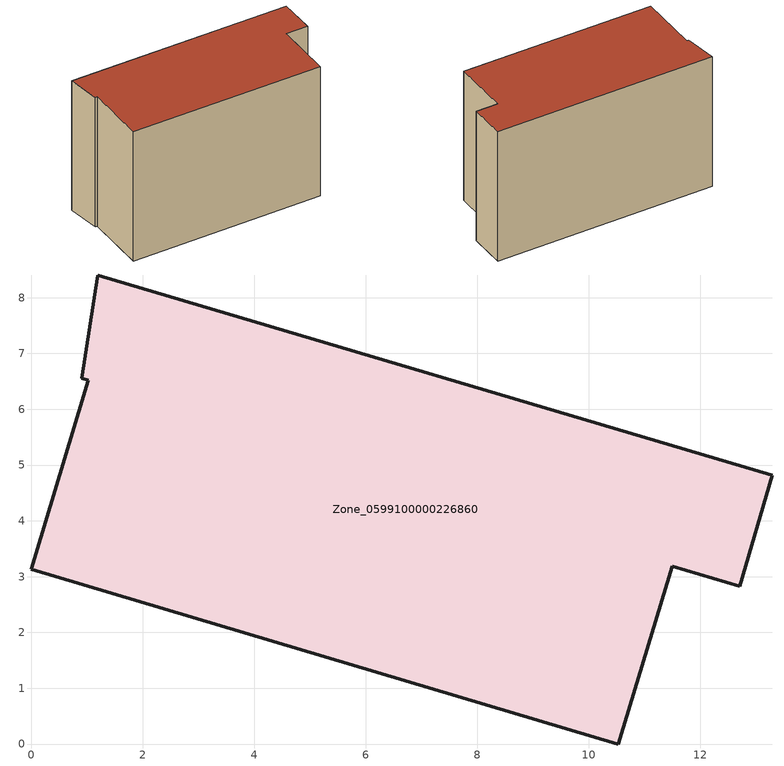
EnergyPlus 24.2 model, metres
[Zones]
Zone_0599100000226860
 floor ground (C_G): 1.02,6.52 0.91,6.55 1.2,8.41 13.29,4.82 12.7,2.83 11.49,3.19 10.53,0 0,3.13 z0
 wall outside (C_F): 1.2,8.41 0.91,6.55 1.02,6.52 0,3.13 10.53,0 11.49,3.19 12.7,2.83 13.29,4.82 1.2,8.41 z0:7.97
 roof outside (C_R): 0.91,6.55 1.02,6.52 0,3.13 10.53,0 11.49,3.19 12.7,2.83 13.29,4.82 1.2,8.41 z7.97
[BUILDING]
Pand.0599100000226860: North Axis=0; Terrain=City; Loads Convergence Tolerance Value=0.04; Temperature Convergence Tolerance Value=0.4; Solar Distribution=FullExterior; Maximum Number of Warmup Days=25; Minimum Number of Warmup Days=1
[Site:Location]
Rotterdam.The.Hague.AP_ZH_NLD Design_Conditions: Latitude=51.96; Longitude=4.45; Time Zone=1; Elevation=-4.5
[SITE:GROUNDTEMPERATURE:BUILDINGSURFACE]
18, 18, 18, 18, 18, 18, 18, 18, 18, 18, 18, 18
[MATERIAL] Thermal Absorptance=0.9; Solar Absorptance=0.7; Visible Absorptance=0.7
Name | Roughness | Thickness | Conductivity | Density | Specific Heat
G.TI.1975-1991 | MediumSmooth | 0.15 | 0.288461 | 540 | 1210
F.TI.1975-1991 | Rough | 0.3 | 0.230769 | 1920 | 840
R.TI.1975-1991 | MediumRough | 0.2 | 0.153846 | 1500 | 1000
[CONSTRUCTION]
C_G: G.TI.1975-1991
C_F: F.TI.1975-1991
C_R: R.TI.1975-1991
[ZONE]
Zone_0599100000226860: Type=1; Multiplier=1; Ceiling Height=Autocalculate; Volume=Autocalculate; Floor Area=autocalculate; Part of Total Floor Area=Yes
[ZONEINFILTRATION:DESIGNFLOWRATE]
Infil_Zone_0599100000226860: Zone or ZoneList or Space or SpaceList=Zone_0599100000226860; Schedule=AlwaysOn; Design Flow Rate Calculation Method=Flow/Area; Flow Rate per Floor Area=0.003; Constant Term Coefficient=1; Temperature Term Coefficient=0; Velocity Term Coefficient=0; Velocity Squared Term Coefficient=0
[HVACTEMPLATE:ZONE:IDEALLOADSAIRSYSTEM]
Zone_0599100000226860: Maximum Heating Supply Air Temperature=50; Minimum Cooling Supply Air Temperature=13; Maximum Heating Supply Air Humidity Ratio=0.0156; Minimum Cooling Supply Air Humidity Ratio=0.0077; Heating Limit=NoLimit; Cooling Limit=NoLimit; Dehumidification Control Type=ConstantSensibleHeatRatio; Cooling Sensible Heat Ratio=0.7; Dehumidification Setpoint=60; Humidification Control Type=None; Humidification Setpoint=30; Outdoor Air Method=None; Outdoor Air Flow Rate per Person=0.00944; Outdoor Air Flow Rate per Zone Floor Area=0; Outdoor Air Flow Rate per Zone=0; Demand Controlled Ventilation Type=None; Outdoor Air Economizer Type=NoEconomizer; Heat Recovery Type=None; Sensible Heat Recovery Effectiveness=0.7; Latent Heat Recovery Effectiveness=0.65
[ZONECONTROL:THERMOSTAT]
ThermostatControl_Zone_0599100000226860: Zone or ZoneList=Zone_0599100000226860; Control Type Schedule=DualSetpointControlType; Control 1=Thermostat_Zone_0599100000226860; Temperature Difference Between Cutout And Setpoint=0
[THERMOSTATSETPOINT:DUALSETPOINT]
Thermostat_Zone_0599100000226860: Heating Setpoint Temperature Schedule=HeatingSetpoint_Zone_0599100000226860; Cooling Setpoint Temperature Schedule=CoolingSetpoint_Zone_0599100000226860
[SCHEDULE:COMPACT]
HeatingSetpoint_Zone_0599100000226860: Through: 12/31, For: AllDays, Until: 24:00, 21
CoolingSetpoint_Zone_0599100000226860: Through: 12/31, For: AllDays, Until: 24:00, 24
DualSetpointControlType: Through: 12/31, For: AllDays, Until: 24:00, 4
AlwaysOn: Through: 12/31, For: AllDays, Until: 24:00, 1
